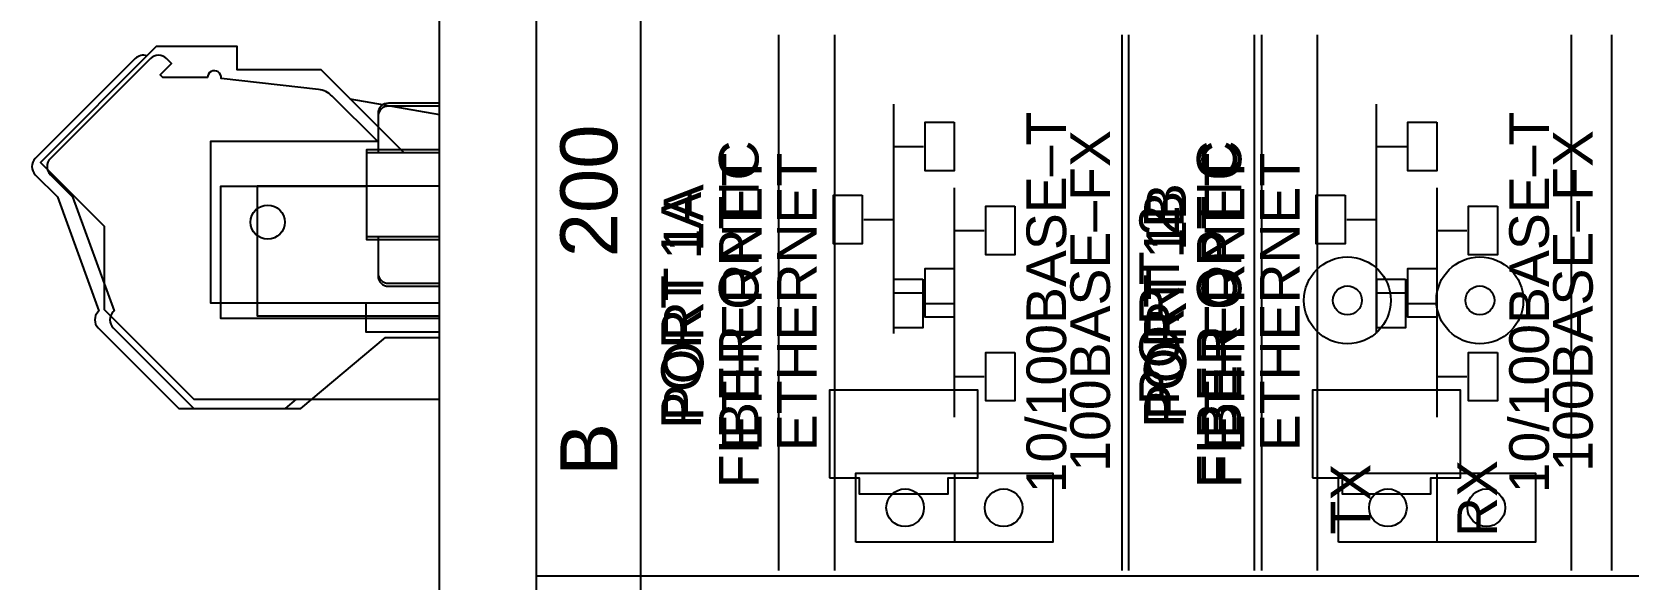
# Model space of a CAD drawing. Extents: x 0 to 24, y 0 to 18.
# Drawn here: x 8.79 to 11.546, y 6.005 to 6.95 of the extents above; entities that cross this region are included whole.
import ezdxf

# ---------------------------------------------------------------- set-up
doc = ezdxf.new("R2010")
doc.units = 0
doc.header["$MEASUREMENT"] = 0
for name, color, linetype in [('1_01__0-__NONE__EIA-232', 7, 'CONTINUOUS'), ('1_02__1-__NONE__EIA-485', 7, 'CONTINUOUS'), ('1_03__2-___1__10-100BASE-T', 7, 'CONTINUOUS'), ('1_04__3-___1__10-100BASE-T', 7, 'CONTINUOUS'), ('1_05__4-___1__100BASE-FX_M', 7, 'CONTINUOUS'), ('1_06__6-___2__10-100BASE-T', 7, 'CONTINUOUS'), ('1_07__8-___2__100BASE-FX_M', 7, 'CONTINUOUS'), ('5_00_____DWG', 7, 'CONTINUOUS')]:
    doc.layers.add(name, color=color, linetype=linetype)
doc.styles.add('ARIAL', font='arial.ttf')

msp = doc.modelspace()

# ---------------------------------------------------------------- linework, layer by layer
at = {"layer": '1_01__0-__NONE__EIA-232'}
for points in [[(10.6718, 6.0198), (10.6718, 6.9448)], [(10.9006, 6.0198), (10.9006, 6.9448)], [(11.4476, 6.0198), (11.4476, 6.9448)], [(9.4932, 6.7411), (9.3676, 6.7411), (9.3676, 6.5911), (9.4932, 6.5911)], [(9.4932, 6.455), (9.1161, 6.455), (9.1161, 6.6834), (9.3676, 6.6834)]]:
    msp.add_lwpolyline(points, dxfattribs=at)
for points in [[(9.3873, 6.7597), (9.3079, 6.8391, 0.169586), (9.2845, 6.8504), (9.1164, 6.8695, 1.058395), (9.0928, 6.8709), (9.0159, 6.8709), (9.0109, 6.8758), (9.0304, 6.8953), (9.0221, 6.9037, 0.414214), (8.9942, 6.9037), (8.8216, 6.7311, 0.414214), (8.8216, 6.7032), (8.8599, 6.6649), (8.9316, 6.468), (8.9302, 6.4666, 0.414214), (8.9302, 6.4387), (9.0694, 6.2996), (9.2539, 6.2996), (9.3999, 6.422), (9.4932, 6.422)], [(9.4932, 6.8216), (9.4051, 6.8216, 0.414214), (9.3873, 6.8039), (9.3873, 6.7411)], [(9.3873, 6.5911), (9.3873, 6.5283, 0.414214), (9.4051, 6.5106), (9.4932, 6.5106)]]:
    msp.add_lwpolyline(points, format="xyb", dxfattribs=at)
for centre, radius in [((11.0609, 6.4862), 0.075), ((11.2896, 6.4862), 0.075), ((11.0609, 6.4862), 0.025), ((11.2896, 6.4862), 0.025)]:
    msp.add_circle(centre, radius, dxfattribs=at)
at = {"layer": '1_02__1-__NONE__EIA-485'}
for points in [[(10.6718, 6.0198), (10.6718, 6.9448)], [(10.9006, 6.0198), (10.9006, 6.9448)], [(11.4476, 6.0198), (11.4476, 6.9448)], [(9.4932, 6.7411), (9.4321, 6.7411), (9.2888, 6.8844), (9.1443, 6.8844), (9.1443, 6.9244), (9.0043, 6.9244), (8.8043, 6.7244), (8.9143, 6.6144), (8.9143, 6.4704), (9.0693, 6.3154), (9.4932, 6.3154)], [(9.3388, 6.8344), (9.4932, 6.8072)], [(9.4932, 6.4589), (9.1793, 6.4589), (9.1793, 6.6839), (9.4932, 6.6839)]]:
    msp.add_lwpolyline(points, dxfattribs=at)
msp.add_lwpolyline([(8.9883, 6.9084, 0.285461), (8.968, 6.9037), (8.7954, 6.7311, 0.414214), (8.7954, 6.7032), (8.8337, 6.6649), (8.9054, 6.468), (8.904, 6.4666, 0.414214), (8.904, 6.4387), (9.0432, 6.2996), (9.2277, 6.2996), (9.2466, 6.3154)], format="xyb", dxfattribs=at)
for centre, radius in [((11.0609, 6.4862), 0.075), ((11.2896, 6.4862), 0.075), ((11.0609, 6.4862), 0.025), ((11.2896, 6.4862), 0.025)]:
    msp.add_circle(centre, radius, dxfattribs=at)
at = {"layer": '1_03__2-___1__10-100BASE-T'}
for points in [[(10.0794, 6.0198), (10.0794, 6.9448)], [(10.6718, 6.0198), (10.6718, 6.9448)], [(10.9006, 6.0198), (10.9006, 6.9448)], [(11.4476, 6.0198), (11.4476, 6.9448)], [(10.2777, 6.4291), (10.2777, 6.8253)], [(10.382, 6.7938), (10.382, 6.7098), (10.3321, 6.7098), (10.3321, 6.7938), (10.382, 6.7938)], [(10.2777, 6.7518), (10.3293, 6.7518)], [(9.4932, 6.7411), (9.3676, 6.7411), (9.3676, 6.5911), (9.4932, 6.5911)], [(9.4932, 6.455), (9.1161, 6.455), (9.1161, 6.6834), (9.3676, 6.6834)], [(10.2234, 6.6676), (10.2234, 6.5836), (10.1735, 6.5836), (10.1735, 6.6676), (10.2234, 6.6676)], [(10.2262, 6.6256), (10.2777, 6.6256)], [(10.382, 6.5414), (10.382, 6.4573), (10.3321, 6.4573), (10.3321, 6.5414), (10.382, 6.5414)], [(10.2777, 6.4993), (10.3293, 6.4993)], [(10.167, 6.1796), (10.2182, 6.1796), (10.2182, 6.152), (10.3717, 6.152), (10.3717, 6.1796), (10.4228, 6.1796), (10.4228, 6.3311), (10.167, 6.3311), (10.167, 6.1796)]]:
    msp.add_lwpolyline(points, dxfattribs=at)
for points in [[(9.3873, 6.7597), (9.3079, 6.8391, 0.169586), (9.2845, 6.8504), (9.1164, 6.8695, 1.058395), (9.0928, 6.8709), (9.0159, 6.8709), (9.0109, 6.8758), (9.0304, 6.8953), (9.0221, 6.9037, 0.414214), (8.9942, 6.9037), (8.8216, 6.7311, 0.414214), (8.8216, 6.7032), (8.8599, 6.6649), (8.9316, 6.468), (8.9302, 6.4666, 0.414214), (8.9302, 6.4387), (9.0694, 6.2996), (9.2539, 6.2996), (9.3999, 6.422), (9.4932, 6.422)], [(9.4932, 6.8216), (9.4051, 6.8216, 0.414214), (9.3873, 6.8039), (9.3873, 6.7411)], [(9.3873, 6.5911), (9.3873, 6.5283, 0.414214), (9.4051, 6.5106), (9.4932, 6.5106)]]:
    msp.add_lwpolyline(points, format="xyb", dxfattribs=at)
for centre, radius in [((11.0609, 6.4862), 0.075), ((11.2896, 6.4862), 0.075), ((11.0609, 6.4862), 0.025), ((11.2896, 6.4862), 0.025)]:
    msp.add_circle(centre, radius, dxfattribs=at)
at = {"layer": '1_04__3-___1__10-100BASE-T'}
for points in [[(10.0794, 6.0198), (10.0794, 6.9448)], [(10.6718, 6.0198), (10.6718, 6.9448)], [(10.9006, 6.0198), (10.9006, 6.9448)], [(11.4476, 6.0198), (11.4476, 6.9448)], [(9.4932, 6.7411), (9.4321, 6.7411), (9.2888, 6.8844), (9.1443, 6.8844), (9.1443, 6.9244), (9.0043, 6.9244), (8.8043, 6.7244), (8.9143, 6.6144), (8.9143, 6.4704), (9.0693, 6.3154), (9.4932, 6.3154)], [(9.3388, 6.8344), (9.4932, 6.8072)], [(10.2777, 6.4291), (10.2777, 6.8253)], [(10.382, 6.7938), (10.382, 6.7098), (10.3321, 6.7098), (10.3321, 6.7938), (10.382, 6.7938)], [(10.2777, 6.7518), (10.3293, 6.7518)], [(9.4932, 6.4589), (9.1793, 6.4589), (9.1793, 6.6839), (9.4932, 6.6839)], [(10.2234, 6.6676), (10.2234, 6.5836), (10.1735, 6.5836), (10.1735, 6.6676), (10.2234, 6.6676)], [(10.2262, 6.6256), (10.2777, 6.6256)], [(10.382, 6.5414), (10.382, 6.4573), (10.3321, 6.4573), (10.3321, 6.5414), (10.382, 6.5414)], [(10.2777, 6.4993), (10.3293, 6.4993)], [(10.167, 6.1796), (10.2182, 6.1796), (10.2182, 6.152), (10.3717, 6.152), (10.3717, 6.1796), (10.4228, 6.1796), (10.4228, 6.3311), (10.167, 6.3311), (10.167, 6.1796)]]:
    msp.add_lwpolyline(points, dxfattribs=at)
msp.add_lwpolyline([(8.9883, 6.9084, 0.285461), (8.968, 6.9037), (8.7954, 6.7311, 0.414214), (8.7954, 6.7032), (8.8337, 6.6649), (8.9054, 6.468), (8.904, 6.4666, 0.414214), (8.904, 6.4387), (9.0432, 6.2996), (9.2277, 6.2996), (9.2466, 6.3154)], format="xyb", dxfattribs=at)
for centre, radius in [((11.0609, 6.4862), 0.075), ((11.2896, 6.4862), 0.075), ((11.0609, 6.4862), 0.025), ((11.2896, 6.4862), 0.025)]:
    msp.add_circle(centre, radius, dxfattribs=at)
at = {"layer": '1_05__4-___1__100BASE-FX_M'}
for points in [[(10.1761, 6.0198), (10.1761, 6.9448)], [(10.6838, 6.0198), (10.6838, 6.9448)], [(11.5173, 6.0198), (11.5173, 6.9448)], [(9.4932, 6.4815), (9.0984, 6.4815), (9.0984, 6.761), (9.3873, 6.761)], [(9.4932, 6.7462), (9.3676, 6.7462), (9.3676, 6.5962), (9.4932, 6.5962)], [(10.3823, 6.2842), (10.3823, 6.6804)], [(10.4866, 6.6489), (10.4866, 6.5649), (10.4366, 6.5649), (10.4366, 6.6489), (10.4866, 6.6489)], [(10.3823, 6.6069), (10.4338, 6.6069)], [(10.328, 6.5227), (10.328, 6.4386), (10.278, 6.4386), (10.278, 6.5227), (10.328, 6.5227)], [(9.3662, 6.4815), (9.3662, 6.4319), (9.4932, 6.4319)], [(10.3308, 6.4807), (10.3823, 6.4807)], [(10.4866, 6.3964), (10.4866, 6.3124), (10.4366, 6.3124), (10.4366, 6.3964), (10.4866, 6.3964)], [(10.3823, 6.3544), (10.4338, 6.3544)], [(10.2123, 6.0687), (10.2123, 6.1877), (10.5523, 6.1877), (10.5523, 6.0687), (10.2123, 6.0687)], [(10.3823, 6.1877), (10.3823, 6.0687)]]:
    msp.add_lwpolyline(points, dxfattribs=at)
for points in [[(9.4932, 6.8267), (9.4051, 6.8267, 0.414214), (9.3873, 6.809), (9.3873, 6.7462)], [(9.3873, 6.5962), (9.3873, 6.5334, 0.414214), (9.4051, 6.5157), (9.4932, 6.5157)]]:
    msp.add_lwpolyline(points, format="xyb", dxfattribs=at)
for centre, radius in [((9.1968, 6.6213), 0.0295), ((10.2973, 6.1281), 0.0325), ((10.4673, 6.1281), 0.0325)]:
    msp.add_circle(centre, radius, dxfattribs=at)
at = {"layer": '1_06__6-___2__10-100BASE-T'}
for points in [[(10.0794, 6.0198), (10.0794, 6.9448)], [(10.6838, 6.0198), (10.6838, 6.9448)], [(10.9129, 6.0198), (10.9129, 6.9448)], [(11.5173, 6.0198), (11.5173, 6.9448)], [(10.2777, 6.4291), (10.2777, 6.8253)], [(11.1112, 6.4291), (11.1112, 6.8253)], [(10.382, 6.7938), (10.382, 6.7098), (10.3321, 6.7098), (10.3321, 6.7938), (10.382, 6.7938)], [(11.2155, 6.7938), (11.2155, 6.7098), (11.1655, 6.7098), (11.1655, 6.7938), (11.2155, 6.7938)], [(9.4932, 6.4815), (9.0984, 6.4815), (9.0984, 6.761), (9.3873, 6.761)], [(10.2777, 6.7518), (10.3293, 6.7518)], [(11.1112, 6.7518), (11.1627, 6.7518)], [(9.4932, 6.7462), (9.3676, 6.7462), (9.3676, 6.5962), (9.4932, 6.5962)], [(10.2234, 6.6676), (10.2234, 6.5836), (10.1735, 6.5836), (10.1735, 6.6676), (10.2234, 6.6676)], [(11.0569, 6.6676), (11.0569, 6.5836), (11.0069, 6.5836), (11.0069, 6.6676), (11.0569, 6.6676)], [(10.2262, 6.6256), (10.2777, 6.6256)], [(11.0597, 6.6256), (11.1112, 6.6256)], [(10.382, 6.5414), (10.382, 6.4573), (10.3321, 6.4573), (10.3321, 6.5414), (10.382, 6.5414)], [(11.2155, 6.5414), (11.2155, 6.4573), (11.1655, 6.4573), (11.1655, 6.5414), (11.2155, 6.5414)], [(10.2777, 6.4993), (10.3293, 6.4993)], [(11.1112, 6.4993), (11.1627, 6.4993)], [(10.167, 6.1796), (10.2182, 6.1796), (10.2182, 6.152), (10.3717, 6.152), (10.3717, 6.1796), (10.4228, 6.1796), (10.4228, 6.3311), (10.167, 6.3311), (10.167, 6.1796)], [(11.0005, 6.1796), (11.0517, 6.1796), (11.0517, 6.152), (11.2052, 6.152), (11.2052, 6.1796), (11.2563, 6.1796), (11.2563, 6.3311), (11.0005, 6.3311), (11.0005, 6.1796)]]:
    msp.add_lwpolyline(points, dxfattribs=at)
for points in [[(9.4932, 6.8267), (9.4051, 6.8267, 0.414214), (9.3873, 6.809), (9.3873, 6.7462)], [(9.3873, 6.5962), (9.3873, 6.5334, 0.414214), (9.4051, 6.5157), (9.4932, 6.5157)]]:
    msp.add_lwpolyline(points, format="xyb", dxfattribs=at)
msp.add_circle((9.1968, 6.6213), 0.0295, dxfattribs=at)
at = {"layer": '1_07__8-___2__100BASE-FX_M'}
for points in [[(10.1761, 6.0198), (10.1761, 6.9448)], [(10.6838, 6.0198), (10.6838, 6.9448)], [(11.0095, 6.0198), (11.0095, 6.9448)], [(11.5173, 6.0198), (11.5173, 6.9448)], [(9.4932, 6.4815), (9.0984, 6.4815), (9.0984, 6.761), (9.3873, 6.761)], [(9.4932, 6.7462), (9.3676, 6.7462), (9.3676, 6.5962), (9.4932, 6.5962)], [(10.3823, 6.2842), (10.3823, 6.6804)], [(11.2158, 6.2842), (11.2158, 6.6804)], [(10.4866, 6.6489), (10.4866, 6.5649), (10.4366, 6.5649), (10.4366, 6.6489), (10.4866, 6.6489)], [(11.3201, 6.6489), (11.3201, 6.5649), (11.2701, 6.5649), (11.2701, 6.6489), (11.3201, 6.6489)], [(10.3823, 6.6069), (10.4338, 6.6069)], [(11.2158, 6.6069), (11.2673, 6.6069)], [(10.328, 6.5227), (10.328, 6.4386), (10.278, 6.4386), (10.278, 6.5227), (10.328, 6.5227)], [(11.1614, 6.5227), (11.1614, 6.4386), (11.1115, 6.4386), (11.1115, 6.5227), (11.1614, 6.5227)], [(9.3662, 6.4815), (9.3662, 6.4319), (9.4932, 6.4319)], [(10.3308, 6.4807), (10.3823, 6.4807)], [(11.1642, 6.4807), (11.2158, 6.4807)], [(10.4866, 6.3964), (10.4866, 6.3124), (10.4366, 6.3124), (10.4366, 6.3964), (10.4866, 6.3964)], [(11.3201, 6.3964), (11.3201, 6.3124), (11.2701, 6.3124), (11.2701, 6.3964), (11.3201, 6.3964)], [(10.3823, 6.3544), (10.4338, 6.3544)], [(11.2158, 6.3544), (11.2673, 6.3544)], [(10.2123, 6.0687), (10.2123, 6.1877), (10.5523, 6.1877), (10.5523, 6.0687), (10.2123, 6.0687)], [(10.3823, 6.1877), (10.3823, 6.0687)], [(11.0458, 6.0687), (11.0458, 6.1877), (11.3858, 6.1877), (11.3858, 6.0687), (11.0458, 6.0687)], [(11.2158, 6.0687), (11.2158, 6.1877)]]:
    msp.add_lwpolyline(points, dxfattribs=at)
for points in [[(9.4932, 6.8267), (9.4051, 6.8267, 0.414214), (9.3873, 6.809), (9.3873, 6.7462)], [(9.3873, 6.5962), (9.3873, 6.5334, 0.414214), (9.4051, 6.5157), (9.4932, 6.5157)]]:
    msp.add_lwpolyline(points, format="xyb", dxfattribs=at)
for centre, radius in [((9.1968, 6.6213), 0.0295), ((10.2973, 6.1281), 0.0325), ((10.4673, 6.1281), 0.0325), ((11.1308, 6.1281), 0.0325), ((11.3008, 6.1281), 0.0325)]:
    msp.add_circle(centre, radius, dxfattribs=at)
at = {"layer": '5_00_____DWG'}
msp.add_lwpolyline([(9.4932, 8.8524), (14.6123, 8.8524), (14.6123, 1.569), (9.4932, 1.569)], close=True, dxfattribs=at)
msp.add_lwpolyline([(13.4504, 8.3481), (9.7405, 8.3481, 0.414213), (9.6605, 8.2681), (9.6605, 2.1031, 0.414212), (9.7405, 2.0231), (13.4504, 2.0231, 0.414211), (13.5304, 2.1031), (13.5304, 8.2681, 0.414219)], format="xyb", close=True, dxfattribs=at)
for points in [[(9.8402, 8.3481), (9.8402, 2.0231)], [(13.5304, 6.0098), (9.6605, 6.0098)]]:
    msp.add_lwpolyline(points, dxfattribs=at)

# ---------------------------------------------------------------- texts
at = {"layer": '1_01__0-__NONE__EIA-232', "style": 'ARIAL'}
for s, height, p in [('FIBER OPTIC', 0.068457, (10.8696, 6.1619)), ('PORT 2', 0.06846, (10.7702, 6.3053)), ('TX', 0.06846, (11.1007, 6.0817)), ('RX', 0.06846, (11.3194, 6.0775))]:
    msp.add_text(s, height=height, rotation=90, dxfattribs=at).set_placement(p)
at = {"layer": '1_02__1-__NONE__EIA-485', "style": 'ARIAL'}
for s, height, p in [('FIBER OPTIC', 0.068457, (10.8696, 6.1619)), ('PORT 2', 0.06846, (10.7702, 6.3053)), ('TX', 0.06846, (11.1007, 6.0817)), ('RX', 0.06846, (11.3194, 6.0775))]:
    msp.add_text(s, height=height, rotation=90, dxfattribs=at).set_placement(p)
at = {"layer": '1_03__2-___1__10-100BASE-T', "style": 'ARIAL'}
for s, height, p in [('10/100BASE–T', 0.068457, (10.5753, 6.1529)), ('FIBER OPTIC', 0.068457, (10.8696, 6.1619)), ('ETHERNET', 0.06846, (10.0495, 6.2257)), ('PORT 2', 0.06846, (10.7702, 6.3053)), ('PORT 1', 0.06846, (9.949, 6.2776)), ('TX', 0.06846, (11.1007, 6.0817)), ('RX', 0.06846, (11.3194, 6.0775))]:
    msp.add_text(s, height=height, rotation=90, dxfattribs=at).set_placement(p)
at = {"layer": '1_04__3-___1__10-100BASE-T', "style": 'ARIAL'}
for s, height, p in [('10/100BASE–T', 0.068457, (10.5753, 6.1529)), ('FIBER OPTIC', 0.068457, (10.8696, 6.1619)), ('ETHERNET', 0.06846, (10.0495, 6.2257)), ('PORT 2', 0.06846, (10.7702, 6.3053)), ('PORT 1', 0.06846, (9.949, 6.2776)), ('TX', 0.06846, (11.1007, 6.0817)), ('RX', 0.06846, (11.3194, 6.0775))]:
    msp.add_text(s, height=height, rotation=90, dxfattribs=at).set_placement(p)
at = {"layer": '1_05__4-___1__100BASE-FX_M', "style": 'ARIAL'}
for s, height, p in [('FIBER OPTIC', 0.068457, (10.0443, 6.1619)), ('100BASE–FX', 0.06846, (10.651, 6.1902)), ('ETHERNET', 0.06846, (10.1448, 6.2257)), ('PORT 1A', 0.06846, (9.9447, 6.2644))]:
    msp.add_text(s, height=height, rotation=90, dxfattribs=at).set_placement(p)
at = {"layer": '1_06__6-___2__10-100BASE-T', "style": 'ARIAL'}
for s, height, p in [('10/100BASE–T', 0.068457, (10.5753, 6.1529)), ('10/100BASE–T', 0.068457, (11.4088, 6.1529)), ('ETHERNET', 0.06846, (10.0495, 6.2257)), ('ETHERNET', 0.06846, (10.883, 6.2257)), ('PORT 1A', 0.06846, (9.949, 6.2776)), ('PORT 1B', 0.06846, (10.7825, 6.2794))]:
    msp.add_text(s, height=height, rotation=90, dxfattribs=at).set_placement(p)
at = {"layer": '1_07__8-___2__100BASE-FX_M', "style": 'ARIAL'}
for s, height, p in [('FIBER OPTIC', 0.068457, (10.0443, 6.1619)), ('100BASE–FX', 0.06846, (10.651, 6.1902)), ('FIBER OPTIC', 0.068457, (10.8778, 6.1619)), ('100BASE–FX', 0.06846, (11.4845, 6.1902)), ('ETHERNET', 0.06846, (10.1448, 6.2257)), ('ETHERNET', 0.06846, (10.9783, 6.2257)), ('PORT 1A', 0.06846, (9.9447, 6.2644)), ('PORT 1B', 0.06846, (10.7782, 6.2662))]:
    msp.add_text(s, height=height, rotation=90, dxfattribs=at).set_placement(p)
at = {"layer": '5_00_____DWG', "style": 'ARIAL'}
for s, height, p in [('200', 0.09833, (9.8003, 6.5607)), ('B', 0.0983, (9.8003, 6.183))]:
    msp.add_text(s, height=height, rotation=90, dxfattribs=at).set_placement(p)

doc.saveas('drawing.dxf')
